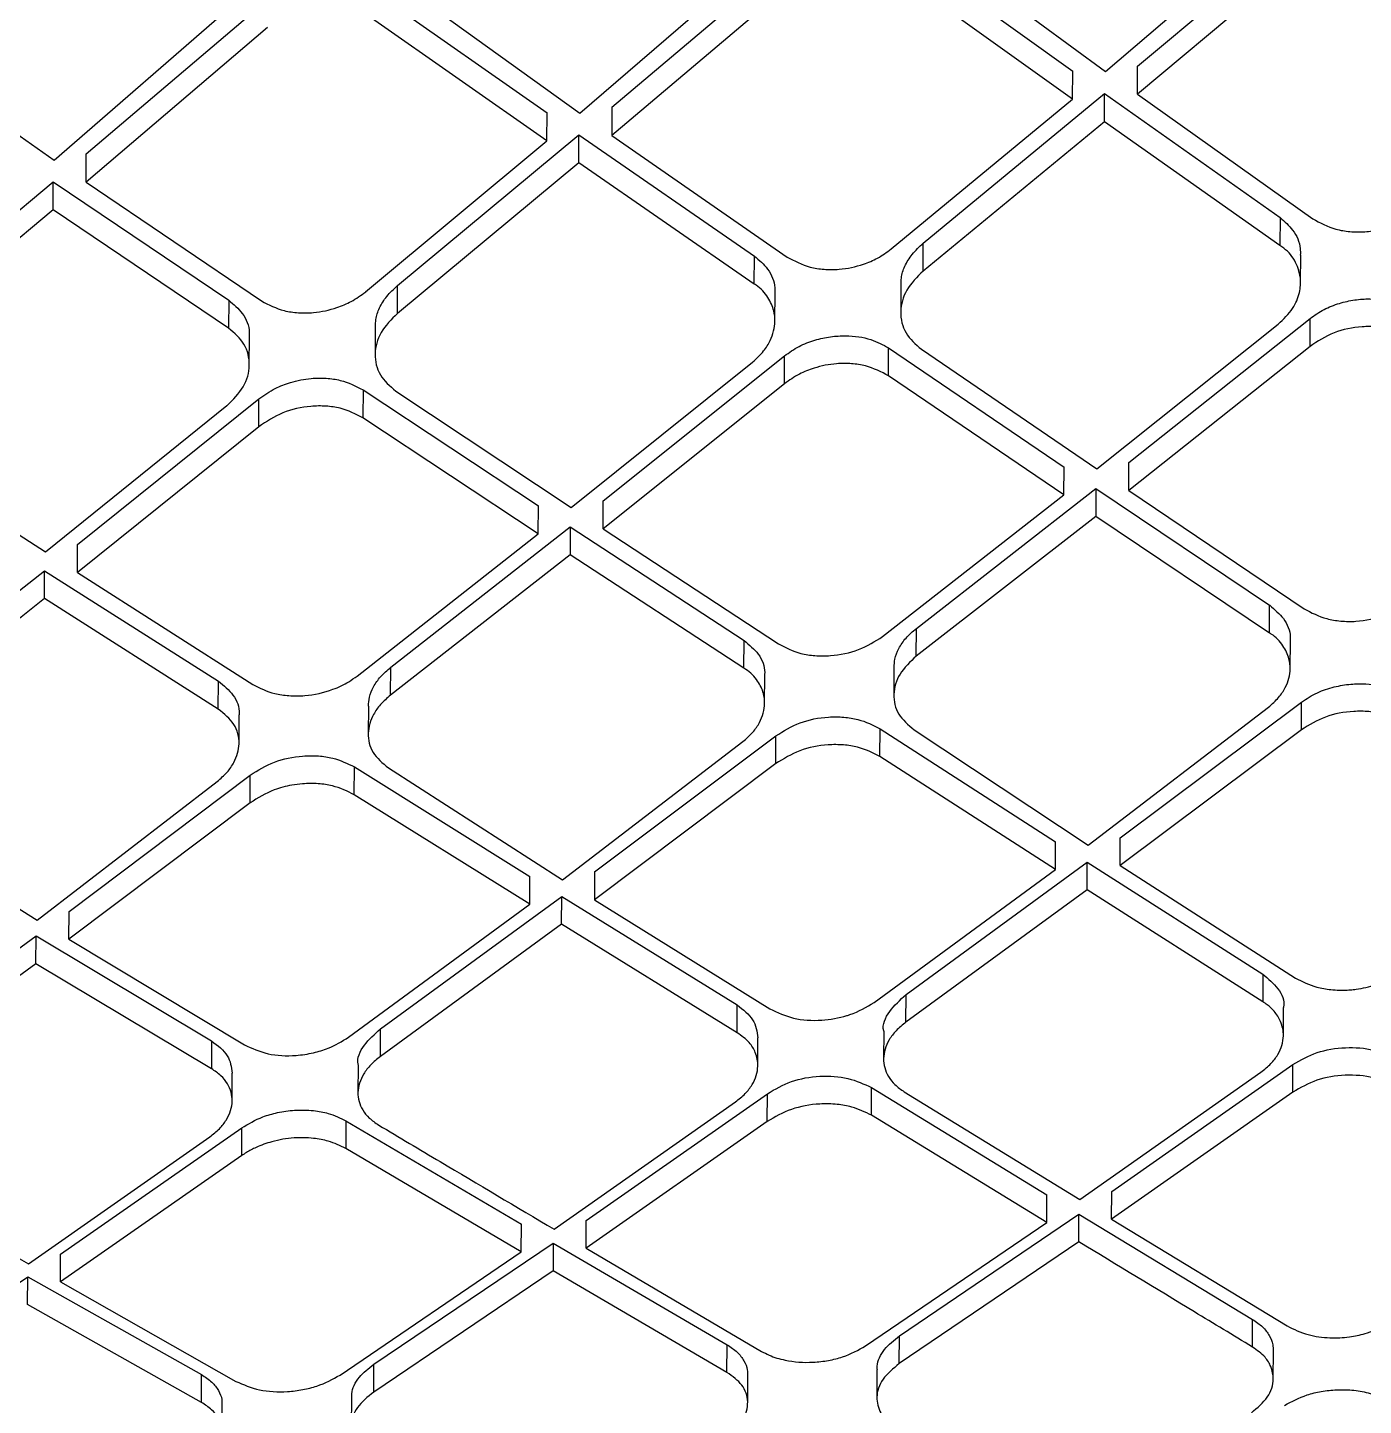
# Model space of a CAD drawing. Extents: x 943 to 1030, y 781 to 934.
# Drawn here: x 1005.78 to 1006.687, y 877.843 to 878.779 of the extents above; entities that cross this region are included whole.
import ezdxf

# ---------------------------------------------------------------- set-up
doc = ezdxf.new("R2010")
doc.units = 0
doc.header["$MEASUREMENT"] = 0
doc.layers.add('1', color=4, linetype='Continuous')

# ---------------------------------------------------------------- blocks, each defined once
blk = doc.blocks.new('AIRA')
at = {"layer": '1', "color": 3, "linetype": 'Continuous', "lineweight": 25}
for p, q in [((63.33466, 75.58379), (63.45706, 75.68855)), ((63.35639, 75.58738), (63.47958, 75.69068)), ((63.19321, 75.66936), (63.31237, 75.58416)), ((63.21635, 75.67056), (63.33466, 75.58378)), ((63.4795, 75.6716), (63.3563, 75.56835)), ((62.97756, 75.55557), (63.09995, 75.66121)), ((62.99929, 75.55952), (63.12248, 75.6637)), ((63.31229, 75.56513), (63.19313, 75.65026)), ((62.8361, 75.6392), (62.95527, 75.55584)), ((62.85924, 75.64057), (62.97755, 75.55557)), ((63.1224, 75.6446), (62.9992, 75.54047)), ((62.62044, 75.52351), (62.74284, 75.62998)), ((62.64218, 75.52782), (62.76537, 75.63281)), ((62.95518, 75.53676), (62.83601, 75.62011)), ((62.76528, 75.61369), (62.64208, 75.50873)), ((62.50211, 75.6068), (62.62043, 75.52351)), ((63.31229, 75.56513), (63.31237, 75.58416)), ((63.3563, 75.56835), (63.35639, 75.58738)), ((63.1891, 75.46329), (63.31229, 75.56513)), ((63.21083, 75.46728), (63.33402, 75.56878)), ((63.33393, 75.54975), (63.33402, 75.56875)), ((63.33402, 75.56878), (63.45318, 75.48457)), ((63.3563, 75.56835), (63.47546, 75.48382)), ((62.95518, 75.53676), (62.95527, 75.55581)), ((62.99929, 75.55952), (62.9992, 75.54047)), ((63.33393, 75.54975), (63.21074, 75.4483)), ((63.45309, 75.4656), (63.33393, 75.54975)), ((62.83199, 75.43417), (62.95518, 75.53676)), ((62.85372, 75.43853), (62.97691, 75.54077)), ((62.97683, 75.52172), (62.97691, 75.54074)), ((62.97691, 75.54076), (63.09608, 75.45847)), ((62.9992, 75.54047), (63.11837, 75.45782)), ((62.64208, 75.50873), (62.64216, 75.5278)), ((62.97682, 75.52172), (62.85364, 75.41954)), ((63.096, 75.43948), (62.97682, 75.52172)), ((62.4966, 75.40601), (62.61979, 75.50892)), ((62.61971, 75.48985), (62.61979, 75.50889)), ((62.61979, 75.50894), (62.73897, 75.42847)), ((62.64208, 75.50873), (62.76126, 75.42795)), ((62.6197, 75.48985), (62.49651, 75.38699)), ((62.73888, 75.40948), (62.6197, 75.48985)), ((63.45318, 75.48457), (63.4531, 75.46561)), ((63.21074, 75.44831), (63.21083, 75.46728)), ((63.46715, 75.4403), (63.46724, 75.45905)), ((63.096, 75.43948), (63.09608, 75.45846)), ((62.85363, 75.41954), (62.85372, 75.43854)), ((63.11006, 75.41452), (63.11015, 75.43331)), ((63.19559, 75.43924), (63.1955, 75.42008)), ((62.73898, 75.42849), (62.73889, 75.40949)), ((63.32875, 75.3139), (63.45192, 75.4122)), ((63.3505, 75.31815), (63.47365, 75.41608)), ((63.47357, 75.39714), (63.47365, 75.41606)), ((62.75296, 75.38487), (62.75304, 75.40369)), ((62.83849, 75.41052), (62.8384, 75.39136)), ((63.18721, 75.37709), (63.1873, 75.39602)), ((63.18729, 75.39605), (63.30647, 75.31513)), ((63.20957, 75.39514), (63.32875, 75.3139)), ((63.47357, 75.39714), (63.3504, 75.29924)), ((62.97166, 75.28757), (63.09483, 75.38645)), ((62.99339, 75.29219), (63.11656, 75.3907)), ((63.11647, 75.37176), (63.11656, 75.39069)), ((63.30638, 75.29624), (63.1872, 75.37709)), ((62.83019, 75.36755), (62.8301, 75.34861)), ((62.83019, 75.36757), (62.94937, 75.28873)), ((62.85247, 75.36677), (62.97166, 75.28757)), ((63.11647, 75.37176), (62.9933, 75.27328)), ((62.61455, 75.25744), (62.73772, 75.35685)), ((62.63628, 75.26246), (62.75945, 75.36148)), ((62.75937, 75.34252), (62.75945, 75.36147)), ((62.94929, 75.26981), (62.8301, 75.34861)), ((62.75937, 75.34252), (62.63619, 75.24353)), ((62.49534, 75.33461), (62.61454, 75.25744)), ((63.30638, 75.29624), (63.30647, 75.31514)), ((63.3504, 75.29923), (63.35048, 75.31813)), ((63.20614, 75.20556), (63.32812, 75.30053)), ((63.32812, 75.30049), (63.32803, 75.28163)), ((63.32812, 75.30053), (63.44615, 75.22122)), ((62.9933, 75.27328), (62.99339, 75.29219)), ((63.18322, 75.20001), (63.30639, 75.29624)), ((63.3504, 75.29923), (63.46958, 75.21882)), ((62.94929, 75.26981), (62.94938, 75.28873)), ((63.32803, 75.28163), (63.20605, 75.1867)), ((63.44607, 75.20236), (63.32803, 75.28163)), ((62.84904, 75.17912), (62.97102, 75.2745)), ((62.97102, 75.27446), (62.97093, 75.25558)), ((62.97102, 75.2745), (63.08907, 75.1973)), ((62.9933, 75.27328), (63.11249, 75.19498)), ((62.63619, 75.24353), (62.63628, 75.26246)), ((62.82613, 75.17315), (62.94929, 75.26981)), ((62.97093, 75.25558), (62.84895, 75.16024)), ((63.08898, 75.17843), (62.97093, 75.25558)), ((62.49193, 75.14896), (62.61391, 75.24469)), ((62.61383, 75.22574), (62.61391, 75.24466)), ((62.61391, 75.24469), (62.73197, 75.16964)), ((62.63619, 75.24353), (62.75539, 75.16738)), ((62.61383, 75.22574), (62.49184, 75.13007)), ((62.73188, 75.15075), (62.61383, 75.22574)), ((63.44607, 75.20236), (63.44615, 75.22122)), ((63.08898, 75.17843), (63.08907, 75.1973)), ((63.20605, 75.18671), (63.20613, 75.20556)), ((63.46013, 75.17835), (63.46022, 75.19709)), ((62.84895, 75.16025), (62.84904, 75.17912)), ((63.19091, 75.17901), (63.19082, 75.16005)), ((62.73188, 75.15075), (62.73197, 75.16964)), ((63.10305, 75.15483), (63.10314, 75.17359)), ((62.83381, 75.15268), (62.83372, 75.13372)), ((63.32291, 75.05839), (63.44525, 75.15202)), ((63.34465, 75.06327), (63.46779, 75.1555)), ((63.4677, 75.13667), (63.46779, 75.15549)), ((62.74596, 75.12756), (62.74605, 75.14636)), ((62.98757, 75.04007), (63.11071, 75.13254)), ((63.11062, 75.11369), (63.11071, 75.13253)), ((63.18135, 75.11853), (63.18144, 75.13736)), ((63.18144, 75.13738), (63.30064, 75.0606)), ((63.20456, 75.13665), (63.32291, 75.05839)), ((63.4677, 75.13667), (63.34456, 75.04446)), ((62.96583, 75.03476), (63.08817, 75.12862)), ((63.11062, 75.11369), (62.98748, 75.02123)), ((63.30055, 75.04179), (63.18135, 75.11853)), ((62.63047, 75.01324), (62.75361, 75.10587)), ((62.75352, 75.087), (62.75361, 75.10586)), ((62.82426, 75.09258), (62.82435, 75.11142)), ((62.82434, 75.11144), (62.94355, 75.03695)), ((62.84747, 75.11074), (62.96583, 75.03475)), ((62.60873, 75.00746), (62.73107, 75.1015)), ((62.75352, 75.087), (62.63038, 74.99438)), ((62.94347, 75.01812), (62.82426, 75.09258)), ((62.49036, 75.08113), (62.60873, 75.00745)), ((63.30055, 75.04179), (63.30064, 75.0606)), ((63.34456, 75.04445), (63.34465, 75.06327)), ((63.19915, 74.95684), (63.32228, 75.04672)), ((63.32228, 75.04672), (63.44149, 74.97064)), ((62.98757, 75.04007), (62.98748, 75.02123)), ((63.17742, 74.95152), (63.30055, 75.04179)), ((63.3222, 75.02791), (63.32228, 75.04669)), ((63.34456, 75.04445), (63.46376, 74.96801)), ((62.94347, 75.01812), (62.94355, 75.03695)), ((62.84207, 74.93354), (62.9652, 75.02349)), ((62.96512, 75.00464), (62.9652, 75.02346)), ((62.96521, 75.02349), (63.08441, 74.94973)), ((62.98748, 75.02123), (63.10669, 74.94709)), ((63.3222, 75.02791), (63.19906, 74.93804)), ((63.4414, 74.95185), (63.3222, 75.02791)), ((62.63038, 74.99438), (62.63047, 75.01323)), ((62.82033, 74.92777), (62.94347, 75.01812)), ((62.96512, 75.00464), (62.84198, 74.91473)), ((63.08433, 74.93092), (62.96512, 75.00464)), ((62.48497, 74.90672), (62.6081, 74.99665)), ((62.60802, 74.97777), (62.60811, 74.99662)), ((62.60811, 74.99665), (62.72733, 74.92531)), ((62.63038, 74.99438), (62.7496, 74.92264)), ((62.60802, 74.97777), (62.48488, 74.88787)), ((62.72724, 74.90647), (62.60802, 74.97777)), ((63.44149, 74.97064), (63.4414, 74.95185)), ((63.19906, 74.93804), (63.19915, 74.95683)), ((63.08433, 74.93092), (63.08441, 74.94973)), ((63.45547, 74.92912), (63.45556, 74.94785)), ((62.72734, 74.92531), (62.72725, 74.90648)), ((62.84198, 74.91473), (62.84206, 74.93354)), ((63.09841, 74.90867), (63.0985, 74.92742)), ((63.18393, 74.93188), (63.18384, 74.91302)), ((62.82685, 74.90883), (62.82676, 74.88993)), ((63.33888, 74.82309), (63.46199, 74.90926)), ((63.4619, 74.89049), (63.46199, 74.90926)), ((62.74133, 74.88472), (62.74141, 74.90349)), ((63.31714, 74.81755), (63.44025, 74.90411)), ((62.98181, 74.80343), (63.10493, 74.88947)), ((63.10484, 74.87067), (63.10493, 74.88946)), ((63.17556, 74.87486), (63.17565, 74.89363)), ((63.17565, 74.89365), (63.29487, 74.82085)), ((63.19792, 74.89074), (63.31714, 74.81755)), ((63.4619, 74.89049), (63.33879, 74.80431)), ((62.96007, 74.79739), (63.08319, 74.88387)), ((62.81857, 74.87109), (62.81849, 74.85229)), ((62.81857, 74.87111), (62.9378, 74.80078)), ((63.10484, 74.87067), (62.98172, 74.78462)), ((63.29478, 74.80206), (63.17556, 74.87486)), ((62.60299, 74.77389), (62.7261, 74.86016)), ((62.62473, 74.78044), (62.74784, 74.86624)), ((62.74776, 74.84742), (62.74784, 74.86624)), ((62.93771, 74.78196), (62.81849, 74.85229)), ((62.74776, 74.84742), (62.62464, 74.76159)), ((63.33879, 74.80431), (63.33888, 74.82309)), ((63.29478, 74.80206), (63.29487, 74.82085)), ((62.98173, 74.78462), (62.98181, 74.80343)), ((63.1946, 74.72493), (63.31652, 74.80768)), ((63.31643, 74.78888), (63.31652, 74.80764)), ((63.31652, 74.80767), (63.4346, 74.73614)), ((63.33879, 74.80431), (63.45801, 74.73172)), ((62.93772, 74.78196), (62.9378, 74.80077)), ((63.17168, 74.71813), (63.29478, 74.80206)), ((62.83753, 74.70565), (62.95945, 74.78805)), ((62.95946, 74.78802), (62.95937, 74.76922)), ((62.95946, 74.78805), (63.07754, 74.71895)), ((63.31643, 74.78887), (63.19451, 74.70615)), ((62.62465, 74.76159), (62.62473, 74.78044)), ((62.81461, 74.69835), (62.93771, 74.78197)), ((62.98173, 74.78462), (63.10096, 74.71446)), ((62.95937, 74.76922), (62.83744, 74.68683)), ((63.07746, 74.70015), (62.95937, 74.76922)), ((62.48046, 74.68317), (62.60238, 74.76513)), ((62.60229, 74.74626), (62.60238, 74.76509)), ((62.60238, 74.76512), (62.72048, 74.69863)), ((62.62465, 74.76159), (62.74389, 74.69404)), ((62.72039, 74.67979), (62.60229, 74.74626)), ((63.43451, 74.71737), (63.4346, 74.73614)), ((63.19451, 74.70615), (63.19459, 74.72493)), ((63.07746, 74.70015), (63.07754, 74.71895)), ((63.44858, 74.69593), (63.44867, 74.71465)), ((62.83744, 74.68683), (62.83753, 74.70565)), ((63.17938, 74.70171), (63.1793, 74.68282)), ((62.72039, 74.67979), (62.72048, 74.69863)), ((63.09153, 74.67941), (63.09162, 74.69796)), ((62.82232, 74.68277), (62.82223, 74.66382)), ((62.73448, 74.65945), (62.73457, 74.6782))]:
    blk.add_line(p, q, dxfattribs=at)
for points, knots in [([(63.47546, 75.48382), (63.48044, 75.48107), (63.48801, 75.47689), (63.50068, 75.47488), (63.51085, 75.47476), (63.52105, 75.47628), (63.53369, 75.47996), (63.54126, 75.48513), (63.54619, 75.48849)], [0, 0, 0, 0, 0.243219, 0.370113, 0.500156, 0.633015, 0.760749, 1, 1, 1, 1]), ([(63.45318, 75.48457), (63.45626, 75.4819), (63.46309, 75.47595), (63.46713, 75.46652), (63.46701, 75.46054), (63.46698, 75.45905)], [0, 0, 0, 0, 0.37959, 0.845131, 1, 1, 1, 1]), ([(63.11837, 75.45782), (63.12331, 75.45517), (63.13085, 75.45112), (63.14351, 75.44925), (63.15586, 75.44922), (63.16844, 75.45192), (63.18042, 75.45699), (63.18609, 75.4611), (63.18911, 75.46328)], [0, 0, 0, 0, 0.241174, 0.368535, 0.499987, 0.714854, 0.848739, 1, 1, 1, 1]), ([(63.19584, 75.43924), (63.19582, 75.44067), (63.19573, 75.44479), (63.19812, 75.45177), (63.20289, 75.45997), (63.20813, 75.4648), (63.21083, 75.46728)], [0, 0, 0, 0, 0.14274, 0.412064, 0.6978, 1, 1, 1, 1]), ([(63.45193, 75.4122), (63.45553, 75.41564), (63.46231, 75.42212), (63.46683, 75.43315), (63.46752, 75.44294), (63.46509, 75.45261), (63.46011, 75.46084), (63.45487, 75.4644), (63.4531, 75.46561)], [0, 0, 0, 0, 0.211658, 0.398605, 0.560792, 0.698186, 0.897981, 1, 1, 1, 1]), ([(63.09609, 75.45846), (63.09931, 75.45568), (63.10634, 75.44963), (63.11019, 75.44024), (63.10994, 75.43451), (63.10989, 75.43331)], [0, 0, 0, 0, 0.401576, 0.874542, 1, 1, 1, 1]), ([(63.21074, 75.44831), (63.20658, 75.44414), (63.19827, 75.43581), (63.19492, 75.42296), (63.19601, 75.41318), (63.19956, 75.40391), (63.2056, 75.39862), (63.20957, 75.39514)], [0, 0, 0, 0, 0.249605, 0.499296, 0.629507, 0.756481, 1, 1, 1, 1]), ([(62.76125, 75.42795), (62.76616, 75.42539), (62.77368, 75.42146), (62.78633, 75.41972), (62.79848, 75.41982), (62.81089, 75.42255), (62.82295, 75.42759), (62.82883, 75.43187), (62.832, 75.43417)], [0, 0, 0, 0, 0.239333, 0.367149, 0.499923, 0.705308, 0.841585, 1, 1, 1, 1]), ([(62.83872, 75.41051), (62.83872, 75.41213), (62.83871, 75.41638), (62.84121, 75.42342), (62.84599, 75.43141), (62.8511, 75.43612), (62.85372, 75.43853)], [0, 0, 0, 0, 0.16209, 0.427442, 0.706719, 1, 1, 1, 1]), ([(63.09483, 75.38645), (63.0975, 75.3889), (63.10244, 75.39342), (63.10818, 75.40278), (63.11058, 75.41224), (63.10948, 75.42218), (63.10566, 75.43066), (63.10016, 75.43704), (63.09645, 75.43922), (63.096, 75.43948)], [0, 0, 0, 0, 0.153146, 0.283134, 0.502402, 0.626627, 0.793329, 0.975025, 1, 1, 1, 1]), ([(62.73898, 75.42849), (62.74232, 75.42564), (62.74949, 75.41954), (62.7532, 75.4102), (62.75286, 75.40467), (62.7528, 75.40369)], [0, 0, 0, 0, 0.418794, 0.897507, 1, 1, 1, 1]), ([(63.47365, 75.41608), (63.4767, 75.41823), (63.48265, 75.42242), (63.49319, 75.42654), (63.50376, 75.4289), (63.51685, 75.42975), (63.53156, 75.42782), (63.54032, 75.42292), (63.54439, 75.42064)], [0, 0, 0, 0, 0.153093, 0.29815, 0.435198, 0.564266, 0.797627, 1, 1, 1, 1]), ([(62.85363, 75.41954), (62.84948, 75.41537), (62.84117, 75.40701), (62.83782, 75.39424), (62.8389, 75.38456), (62.84241, 75.3754), (62.84847, 75.3702), (62.85247, 75.36677)], [0, 0, 0, 0, 0.249689, 0.49936, 0.628322, 0.754861, 1, 1, 1, 1]), ([(62.73772, 75.35684), (62.74188, 75.36099), (62.75019, 75.36928), (62.75354, 75.38202), (62.75244, 75.39171), (62.7489, 75.40088), (62.74286, 75.40607), (62.73889, 75.40949)], [0, 0, 0, 0, 0.249656, 0.499345, 0.62958, 0.756549, 1, 1, 1, 1]), ([(63.11656, 75.3907), (63.11974, 75.39295), (63.1259, 75.39731), (63.13681, 75.40152), (63.14762, 75.40389), (63.1607, 75.40467), (63.17499, 75.40278), (63.18345, 75.39815), (63.1873, 75.39604)], [0, 0, 0, 0, 0.158908, 0.308135, 0.447695, 0.57761, 0.80767, 1, 1, 1, 1]), ([(63.5443, 75.40171), (63.5393, 75.40443), (63.53171, 75.40857), (63.51904, 75.41056), (63.50593, 75.4107), (63.48912, 75.40731), (63.47875, 75.40054), (63.47356, 75.39714)], [0, 0, 0, 0, 0.244753, 0.371429, 0.500714, 0.75009, 1, 1, 1, 1]), ([(63.18721, 75.37709), (63.18225, 75.37972), (63.17469, 75.38373), (63.16204, 75.38558), (63.15015, 75.38561), (63.13794, 75.38313), (63.12581, 75.37834), (63.11976, 75.37407), (63.11647, 75.37176)], [0, 0, 0, 0, 0.242285, 0.369251, 0.499846, 0.698207, 0.836269, 1, 1, 1, 1]), ([(62.75945, 75.36149), (62.76303, 75.364), (62.76949, 75.36855), (62.78179, 75.37322), (62.79369, 75.37564), (62.80518, 75.3757), (62.81779, 75.37397), (62.82529, 75.3701), (62.83019, 75.36757)], [0, 0, 0, 0, 0.177496, 0.320282, 0.500926, 0.633442, 0.760916, 1, 1, 1, 1]), ([(62.8301, 75.34861), (62.82518, 75.35114), (62.81766, 75.35502), (62.805, 75.35674), (62.79181, 75.3566), (62.77494, 75.35287), (62.76456, 75.34597), (62.75936, 75.34252)], [0, 0, 0, 0, 0.240696, 0.368346, 0.500613, 0.7499, 1, 1, 1, 1]), ([(63.44616, 75.22122), (63.44954, 75.21837), (63.45673, 75.21231), (63.4604, 75.20325), (63.46005, 75.19798), (63.45999, 75.19709)], [0, 0, 0, 0, 0.424948, 0.903299, 1, 1, 1, 1]), ([(63.46958, 75.21882), (63.47444, 75.21625), (63.48191, 75.21231), (63.49451, 75.21031), (63.50132, 75.21019), (63.5048, 75.2104), (63.5048, 75.2104), (63.5113, 75.21081), (63.52468, 75.21356), (63.5351, 75.21991), (63.54031, 75.22309)], [0, 0, 0, 0, 0.23892, 0.367188, 0.500548, 0.500654, 0.50068, 0.50069, 0.750454, 1, 1, 1, 1]), ([(63.08907, 75.1973), (63.09259, 75.19438), (63.09993, 75.18827), (63.10344, 75.17928), (63.103, 75.17424), (63.10294, 75.1736)], [0, 0, 0, 0, 0.444535, 0.929377, 1, 1, 1, 1]), ([(63.1125, 75.19498), (63.11731, 75.19251), (63.12475, 75.1887), (63.13735, 75.18683), (63.15064, 75.18678), (63.16761, 75.19014), (63.17802, 75.19672), (63.18323, 75.2)], [0, 0, 0, 0, 0.236881, 0.365561, 0.500664, 0.750093, 1, 1, 1, 1]), ([(63.19106, 75.179), (63.19113, 75.1809), (63.19129, 75.18525), (63.19403, 75.19206), (63.19879, 75.19924), (63.20366, 75.20343), (63.20613, 75.20556)], [0, 0, 0, 0, 0.199985, 0.457405, 0.724054, 1, 1, 1, 1]), ([(63.44526, 75.15202), (63.44774, 75.15417), (63.45243, 75.15826), (63.45824, 75.16705), (63.4607, 75.17619), (63.45949, 75.18588), (63.4556, 75.194), (63.45009, 75.20003), (63.44647, 75.20214), (63.44607, 75.20237)], [0, 0, 0, 0, 0.143601, 0.271942, 0.50178, 0.626186, 0.796217, 0.97755, 1, 1, 1, 1]), ([(62.83391, 75.15268), (62.83403, 75.15473), (62.83427, 75.15917), (62.83714, 75.166), (62.84189, 75.17297), (62.84663, 75.17705), (62.84904, 75.17912)], [0, 0, 0, 0, 0.217625, 0.471465, 0.732224, 1, 1, 1, 1]), ([(63.08818, 75.12862), (63.09058, 75.1307), (63.09518, 75.1347), (63.10108, 75.14342), (63.10362, 75.15258), (63.10242, 75.16218), (63.0986, 75.17016), (63.09313, 75.17603), (63.08944, 75.17817), (63.08899, 75.17844)], [0, 0, 0, 0, 0.138877, 0.26639, 0.501194, 0.625734, 0.792267, 0.974134, 1, 1, 1, 1]), ([(63.20605, 75.18671), (63.2019, 75.18278), (63.1936, 75.17493), (63.18967, 75.16064), (63.19271, 75.14681), (63.20062, 75.14003), (63.20456, 75.13665)], [0, 0, 0, 0, 0.250117, 0.500067, 0.751172, 1, 1, 1, 1]), ([(62.73198, 75.16964), (62.73559, 75.16668), (62.74306, 75.16057), (62.74646, 75.15166), (62.74594, 75.14681), (62.7459, 75.14637)], [0, 0, 0, 0, 0.460414, 0.950486, 1, 1, 1, 1]), ([(62.75539, 75.16738), (62.76011, 75.16503), (62.76747, 75.16137), (62.78003, 75.15961), (62.78701, 75.15963), (62.79061, 75.15992), (62.79711, 75.16046), (62.8078, 75.16286), (62.8194, 75.16831), (62.8243, 75.17183), (62.82613, 75.17315)], [0, 0, 0, 0, 0.232184, 0.361864, 0.499924, 0.500138, 0.500167, 0.749334, 0.906248, 1, 1, 1, 1]), ([(62.84895, 75.16025), (62.84654, 75.15816), (62.84187, 75.15413), (62.83586, 75.14543), (62.83258, 75.13405), (62.83562, 75.12067), (62.84351, 75.11406), (62.84747, 75.11074)], [0, 0, 0, 0, 0.138351, 0.268064, 0.500747, 0.749544, 1, 1, 1, 1]), ([(63.46779, 75.1555), (63.47124, 75.15776), (63.47789, 75.16211), (63.48961, 75.166), (63.50092, 75.16789), (63.51398, 75.16805), (63.52734, 75.16574), (63.53513, 75.16146), (63.53851, 75.15961)], [0, 0, 0, 0, 0.171103, 0.329092, 0.473953, 0.605681, 0.828862, 1, 1, 1, 1]), ([(62.73108, 75.1015), (62.73345, 75.10356), (62.73806, 75.10756), (62.74397, 75.11622), (62.74712, 75.12758), (62.74387, 75.14092), (62.73587, 75.14748), (62.73189, 75.15075)], [0, 0, 0, 0, 0.137589, 0.267052, 0.50074, 0.751138, 1, 1, 1, 1]), ([(63.11071, 75.13254), (63.11594, 75.13581), (63.12641, 75.14234), (63.14346, 75.14556), (63.15676, 75.14545), (63.16928, 75.14355), (63.17666, 75.1398), (63.18144, 75.13738)], [0, 0, 0, 0, 0.250921, 0.501552, 0.636534, 0.76475, 1, 1, 1, 1]), ([(63.53843, 75.14078), (63.53354, 75.14333), (63.52606, 75.14724), (63.51345, 75.14923), (63.50025, 75.14944), (63.48333, 75.14628), (63.47292, 75.13988), (63.4677, 75.13667)], [0, 0, 0, 0, 0.240132, 0.367928, 0.500568, 0.750061, 1, 1, 1, 1]), ([(63.18135, 75.11853), (63.17654, 75.12097), (63.16912, 75.12473), (63.15653, 75.12661), (63.14324, 75.12669), (63.12626, 75.12337), (63.11584, 75.11692), (63.11062, 75.11369)], [0, 0, 0, 0, 0.236741, 0.365379, 0.500561, 0.750083, 1, 1, 1, 1]), ([(62.75361, 75.10587), (62.75883, 75.10915), (62.76927, 75.11572), (62.78637, 75.1191), (62.7998, 75.11914), (62.81235, 75.11735), (62.81966, 75.11375), (62.82435, 75.11145)], [0, 0, 0, 0, 0.250019, 0.499893, 0.639032, 0.768906, 1, 1, 1, 1]), ([(62.82426, 75.09258), (62.81953, 75.0949), (62.81218, 75.09851), (62.79962, 75.10027), (62.79023, 75.10026), (62.78012, 75.0989), (62.76724, 75.09559), (62.75874, 75.09027), (62.75352, 75.08701)], [0, 0, 0, 0, 0.232673, 0.362139, 0.500063, 0.593297, 0.750428, 1, 1, 1, 1]), ([(63.44149, 74.97064), (63.44516, 74.96754), (63.45264, 74.96124), (63.45675, 74.95247), (63.45547, 74.94802), (63.45543, 74.94787)], [0, 0, 0, 0, 0.48305, 0.982811, 1, 1, 1, 1]), ([(63.46376, 74.96801), (63.46832, 74.96568), (63.47553, 74.96201), (63.48803, 74.9599), (63.49517, 74.9597), (63.49958, 74.95994), (63.5016, 74.96007), (63.5081, 74.96077), (63.5184, 74.96313), (63.52795, 74.96741), (63.53294, 74.97065), (63.53432, 74.97162), (63.53449, 74.97174)], [0, 0, 0, 0, 0.225575, 0.356775, 0.499374, 0.499557, 0.525967, 0.576483, 0.749368, 0.926649, 0.991448, 1, 1, 1, 1]), ([(63.18402, 74.93189), (63.18399, 74.932), (63.18275, 74.9363), (63.18708, 74.94576), (63.19512, 74.95314), (63.19915, 74.95683)], [0, 0, 0, 0, 0.012669, 0.505074, 1, 1, 1, 1]), ([(63.08442, 74.94973), (63.08847, 74.94659), (63.09658, 74.94032), (63.09784, 74.93172), (63.09846, 74.92742)], [0, 0, 0, 0, 0.499907, 1, 1, 1, 1]), ([(63.10669, 74.9471), (63.11179, 74.94466), (63.122, 74.9398), (63.14114, 74.93869), (63.15419, 74.94101), (63.16643, 74.94492), (63.17222, 74.9484), (63.17742, 74.95152)], [0, 0, 0, 0, 0.249798, 0.499621, 0.721535, 0.74998, 1, 1, 1, 1]), ([(63.44026, 74.90411), (63.44261, 74.90598), (63.44722, 74.90965), (63.45333, 74.91786), (63.45639, 74.92782), (63.45437, 74.93796), (63.44991, 74.94499), (63.44538, 74.94945), (63.44248, 74.9512), (63.4414, 74.95185)], [0, 0, 0, 0, 0.133191, 0.26104, 0.49973, 0.688434, 0.83475, 0.938579, 1, 1, 1, 1]), ([(63.19906, 74.93804), (63.19673, 74.93617), (63.19215, 74.93248), (63.18601, 74.92426), (63.18259, 74.91333), (63.18551, 74.90284), (63.1913, 74.89539), (63.19569, 74.8923), (63.19792, 74.89073)], [0, 0, 0, 0, 0.131927, 0.259425, 0.500188, 0.742428, 0.869417, 1, 1, 1, 1]), ([(62.72734, 74.92531), (62.7315, 74.92217), (62.73961, 74.91606), (62.74071, 74.90759), (62.74124, 74.90347)], [0, 0, 0, 0, 0.514171, 1, 1, 1, 1]), ([(62.7496, 74.92264), (62.7547, 74.9203), (62.76489, 74.91562), (62.78223, 74.91483), (62.79615, 74.91693), (62.80873, 74.92065), (62.81592, 74.92506), (62.82034, 74.92777)], [0, 0, 0, 0, 0.24957, 0.499109, 0.651192, 0.7855, 1, 1, 1, 1]), ([(62.82706, 74.90886), (62.82699, 74.9091), (62.82576, 74.91344), (62.83018, 74.92275), (62.83812, 74.92996), (62.84206, 74.93354)], [0, 0, 0, 0, 0.029243, 0.517523, 1, 1, 1, 1]), ([(63.08319, 74.88386), (63.08551, 74.88569), (63.09007, 74.88931), (63.09623, 74.89745), (63.09931, 74.90719), (63.09739, 74.91691), (63.09267, 74.92504), (63.08731, 74.92882), (63.08433, 74.93092)], [0, 0, 0, 0, 0.130842, 0.257938, 0.499905, 0.67851, 0.821481, 1, 1, 1, 1]), ([(62.72611, 74.86015), (62.72839, 74.86196), (62.73291, 74.86552), (62.73911, 74.87359), (62.74259, 74.88436), (62.73965, 74.89468), (62.73387, 74.90195), (62.72948, 74.90495), (62.72725, 74.90648)], [0, 0, 0, 0, 0.129027, 0.255549, 0.500114, 0.74185, 0.868991, 1, 1, 1, 1]), ([(62.84198, 74.91473), (62.83968, 74.91289), (62.83514, 74.90925), (62.82896, 74.90109), (62.82551, 74.89029), (62.82842, 74.87999), (62.83416, 74.8727), (62.83859, 74.86968), (62.84084, 74.86814)], [0, 0, 0, 0, 0.129971, 0.256799, 0.500113, 0.74002, 0.867613, 1, 1, 1, 1]), ([(62.74784, 74.86624), (62.75241, 74.86896), (62.75974, 74.87333), (62.77241, 74.87691), (62.78414, 74.87861), (62.79596, 74.87833), (62.80819, 74.87613), (62.81476, 74.87296), (62.81858, 74.87112)], [0, 0, 0, 0, 0.220384, 0.353899, 0.501997, 0.669236, 0.808112, 1, 1, 1, 1]), ([(63.17556, 74.87486), (63.17132, 74.87695), (63.16438, 74.88037), (63.15196, 74.88251), (63.13803, 74.88283), (63.12054, 74.87971), (63.11007, 74.87369), (63.10484, 74.87067)], [0, 0, 0, 0, 0.211973, 0.346755, 0.500459, 0.750277, 1, 1, 1, 1]), ([(62.81849, 74.8523), (62.8147, 74.85412), (62.80813, 74.85729), (62.79585, 74.85951), (62.78274, 74.8598), (62.76927, 74.8575), (62.75853, 74.85361), (62.75188, 74.85006), (62.74883, 74.84811), (62.74776, 74.84742)], [0, 0, 0, 0, 0.190542, 0.330549, 0.500115, 0.694294, 0.842433, 0.944356, 1, 1, 1, 1]), ([(62.84084, 74.86815), (62.85477, 74.85987), (62.89452, 74.83627), (62.93426, 74.8127), (62.96007, 74.79739)], [0, 0, 0, 0, 0.35045, 1, 1, 1, 1]), ([(62.48375, 74.84207), (62.49825, 74.83377), (62.538, 74.81102), (62.57774, 74.78831), (62.60299, 74.77389)], [0, 0, 0, 0, 0.3646985, 1, 1, 1, 1]), ([(63.43451, 74.71737), (63.42133, 74.72534), (63.38198, 74.74916), (63.34262, 74.77301), (63.31643, 74.78887)], [0, 0, 0, 0, 0.334761, 1, 1, 1, 1]), ([(63.4346, 74.73615), (63.43697, 74.73451), (63.44163, 74.73128), (63.44605, 74.72533), (63.44846, 74.71973), (63.44846, 74.7161), (63.44846, 74.71464)], [0, 0, 0, 0, 0.28255, 0.556459, 0.821752, 1, 1, 1, 1]), ([(63.45801, 74.73172), (63.46257, 74.72949), (63.47111, 74.72533), (63.48634, 74.72329), (63.49964, 74.72389), (63.51242, 74.72661), (63.52175, 74.7304), (63.52712, 74.73379), (63.52857, 74.73468), (63.52873, 74.73477)], [0, 0, 0, 0, 0.22586, 0.423086, 0.591575, 0.731243, 0.923314, 0.991689, 1, 1, 1, 1]), ([(63.17962, 74.70171), (63.17958, 74.70257), (63.17932, 74.7073), (63.18331, 74.71582), (63.19095, 74.72199), (63.19459, 74.72493)], [0, 0, 0, 0, 0.105019, 0.572949, 1, 1, 1, 1]), ([(63.07755, 74.71896), (63.07997, 74.71732), (63.08473, 74.71412), (63.08915, 74.70818), (63.09146, 74.70273), (63.09141, 74.69927), (63.09139, 74.69796)], [0, 0, 0, 0, 0.289795, 0.568834, 0.837148, 1, 1, 1, 1]), ([(63.10095, 74.71446), (63.10266, 74.71355), (63.10741, 74.71102), (63.11879, 74.70757), (63.133, 74.70648), (63.14633, 74.70806), (63.15905, 74.71113), (63.1667, 74.71537), (63.17168, 74.71813)], [0, 0, 0, 0, 0.090266, 0.25042, 0.499573, 0.63328, 0.761416, 1, 1, 1, 1]), ([(63.43372, 74.67278), (63.4378, 74.67617), (63.44603, 74.68302), (63.44942, 74.69445), (63.44759, 74.70364), (63.44302, 74.71136), (63.43761, 74.71518), (63.43451, 74.71737)], [0, 0, 0, 0, 0.247306, 0.499506, 0.6712, 0.811962, 1, 1, 1, 1]), ([(62.82257, 74.68277), (62.82253, 74.68373), (62.82233, 74.68844), (62.82641, 74.69679), (62.83396, 74.70281), (62.83753, 74.70565)], [0, 0, 0, 0, 0.118439, 0.583057, 1, 1, 1, 1]), ([(63.19451, 74.70615), (63.19037, 74.70274), (63.18204, 74.69587), (63.17818, 74.6836), (63.18072, 74.67391), (63.18613, 74.6668), (63.19068, 74.66368), (63.19305, 74.66205)], [0, 0, 0, 0, 0.248058, 0.499624, 0.726187, 0.857295, 1, 1, 1, 1]), ([(62.72048, 74.69864), (62.72296, 74.69702), (62.7278, 74.69387), (62.73223, 74.68796), (62.73446, 74.68268), (62.73436, 74.67937), (62.73432, 74.6782)], [0, 0, 0, 0, 0.296461, 0.580204, 0.851267, 1, 1, 1, 1]), ([(62.74388, 74.69404), (62.74896, 74.69183), (62.75911, 74.68742), (62.77592, 74.68658), (62.78916, 74.68821), (62.80191, 74.69133), (62.80959, 74.69558), (62.81461, 74.69835)], [0, 0, 0, 0, 0.249779, 0.499107, 0.631751, 0.759606, 1, 1, 1, 1]), ([(63.07667, 74.65638), (63.07901, 74.65814), (63.08363, 74.6616), (63.0898, 74.66957), (63.09277, 74.68007), (63.08892, 74.69197), (63.08123, 74.69746), (63.07746, 74.70015)], [0, 0, 0, 0, 0.134262, 0.265926, 0.520323, 0.764906, 1, 1, 1, 1]), ([(62.83744, 74.68683), (62.83332, 74.68346), (62.82496, 74.67663), (62.82107, 74.66426), (62.82419, 74.65234), (62.83206, 74.64652), (62.83599, 74.64361)], [0, 0, 0, 0, 0.247049, 0.500285, 0.750026, 1, 1, 1, 1]), ([(63.45626, 74.67771), (63.46114, 74.68036), (63.46869, 74.68446), (63.48134, 74.68743), (63.49216, 74.68861), (63.50351, 74.68825), (63.51596, 74.68596), (63.52297, 74.68249), (63.52698, 74.68051)], [0, 0, 0, 0, 0.234024, 0.362702, 0.498845, 0.648024, 0.798743, 1, 1, 1, 1]), ([(62.71961, 74.63695), (62.72368, 74.64024), (62.72986, 74.64524), (62.73369, 74.65314), (62.73511, 74.66079), (62.73294, 74.66831), (62.72748, 74.67518), (62.72283, 74.67821), (62.72039, 74.67979)], [0, 0, 0, 0, 0.24442, 0.371001, 0.500189, 0.723205, 0.854985, 1, 1, 1, 1])]:
    blk.add_open_spline(points, degree=3, knots=knots, dxfattribs=at)
for points in [[(63.46199, 74.90926), (63.46722, 74.91228), (63.47769, 74.91833), (63.49761, 74.92151), (63.51741, 74.92003), (63.52762, 74.9152), (63.53272, 74.91278)], [(63.10492, 74.88947), (63.11016, 74.89255), (63.12062, 74.8987), (63.14054, 74.90205), (63.16035, 74.90074), (63.17055, 74.89602), (63.17565, 74.89366)], [(63.53263, 74.89401), (63.52753, 74.89643), (63.51733, 74.90126), (63.49752, 74.90273), (63.4776, 74.89955), (63.46714, 74.89351), (63.46191, 74.89049)]]:
    blk.add_open_spline(points, degree=3, dxfattribs=at)

msp = doc.modelspace()

# ---------------------------------------------------------------- block references
at = {"layer": '1'}
msp.add_blockref('AIRA', (943.17747, 803.16576), dxfattribs=at)

doc.saveas('drawing.dxf')
